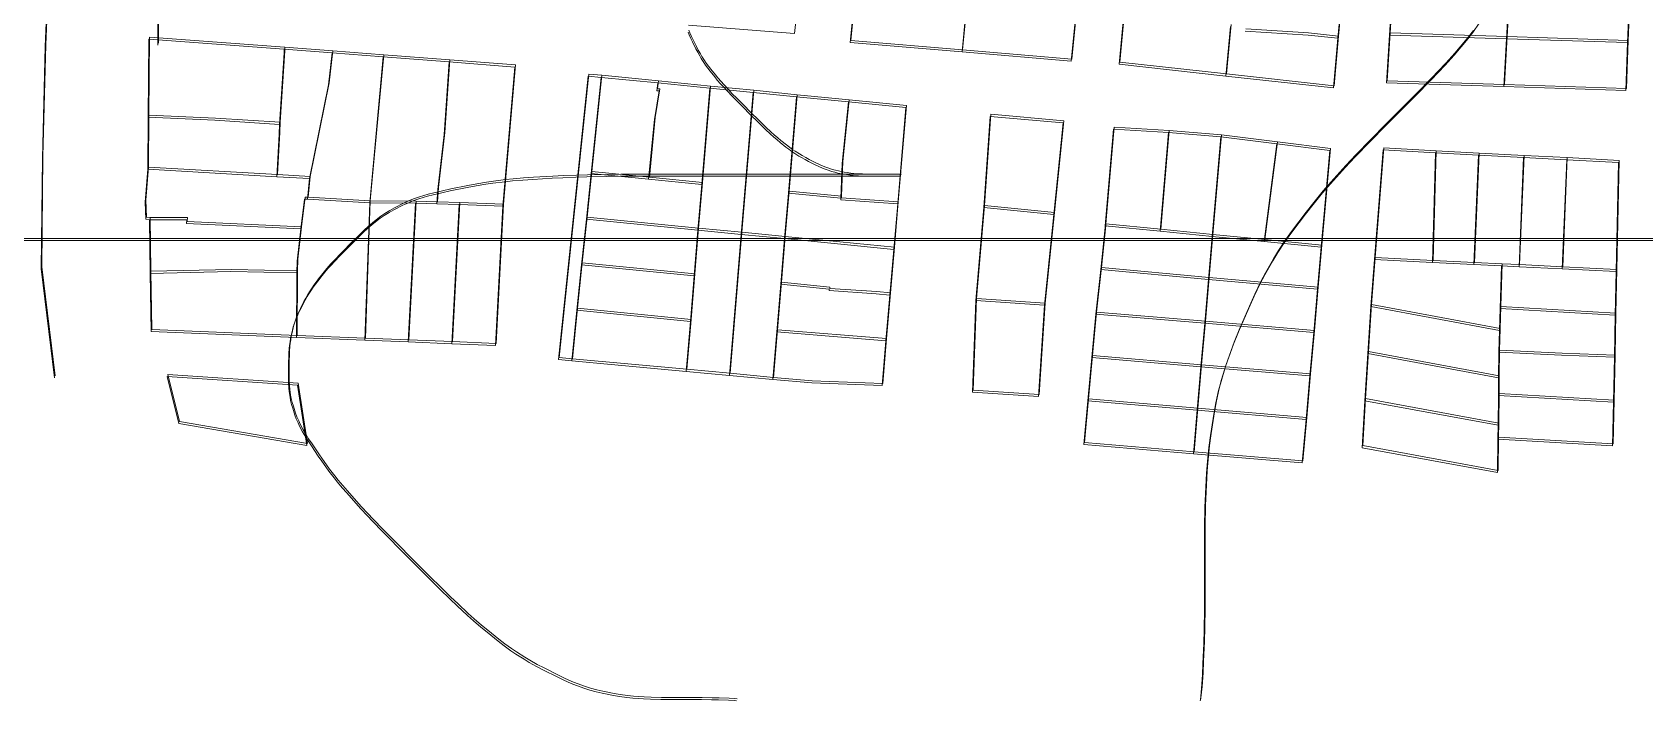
# Model space of a CAD drawing. Header units: metres. Extents: x -1097 to 1588, y -673 to 884.
# Drawn here: x 467.8 to 837.5, y -21.3 to 131.9 of the extents above; entities that cross this region are included whole.
import ezdxf

# ---------------------------------------------------------------- set-up
doc = ezdxf.new("R2010")
doc.units = ezdxf.units.M
for name, color, linetype, lineweight, plot in [('MUROS', 7, 'Continuous', 0, False), ('TERRENO', 188, 'Continuous', 0, False), ('VISTA LEJOS', 7, 'Continuous', 0, False)]:
    doc.layers.add(name, color=color, linetype=linetype, lineweight=lineweight, plot=plot)

msp = doc.modelspace()

# ---------------------------------------------------------------- linework, layer by layer
at = {"layer": 'MUROS'}
for points in [[(33.52, 763.48), (1528.87, 763.48), (1528.87, 84.2), (33.52, 84.2)], [(33.67, 763.95), (1529.02, 763.95), (1529.02, 84.67), (33.67, 84.67)]]:
    msp.add_lwpolyline(points, close=True, dxfattribs=at)
at = {"layer": 'TERRENO'}
for points in [[(496.56, 138.76), (496.56, 128.93), (496.56, 128.93), (496.56, 128.93), (496.56, 128.93), (496.56, 128.96), (496.56, 129), (496.56, 129.09), (496.56, 129.16), (496.56, 129.27), (496.56, 129.4), (496.56, 129.65), (496.56, 129.81), (496.56, 130.01), (496.56, 130.19), (496.56, 130.54), (496.56, 130.78), (496.56, 131.15), (496.56, 131.54), (496.56, 132.31)], [(799.58, 134.01), (798.11, 131.85), (796.67, 130.01), (793.82, 126.64), (791.78, 124.37), (788.5, 120.91), (785.07, 117.42), (778.07, 110.43), (774.58, 106.9), (771.13, 103.33), (768.85, 100.9), (765.48, 97.19), (763.64, 95.07), (761.48, 92.45), (759.72, 90.2), (756.61, 86.05), (755.03, 83.85), (753.39, 81.4), (752.24, 79.52), (750.42, 76.33), (749.36, 74.3), (747.97, 71.42), (746.73, 68.65), (744.4, 63.2), (743.25, 60.4), (742.13, 57.43), (741.41, 55.29), (740.37, 51.84), (739.82, 49.75), (739.22, 46.96), (738.76, 44.39), (737.98, 39.46), (737.6, 36.74), (737.26, 33.52), (737.06, 30.86), (736.8, 26.11), (736.68, 22.96), (736.6, 18.26), (736.57, 13.59), (736.57, 4.26), (736.55, -0.41), (736.49, -5.07), (736.41, -8.19), (736.24, -12.85), (736.11, -15.44), (735.88, -18.55), (735.63, -21.15), (735.6, -21.35)], [(618.18, 131.93), (618.42, 131.33), (618.79, 130.5), (619.18, 129.7), (619.95, 128.15), (620.37, 127.35), (620.83, 126.52), (621.18, 125.92), (621.79, 124.97), (622.17, 124.4), (622.72, 123.65), (623.25, 122.97), (624.28, 121.68), (624.87, 120.97), (625.59, 120.13), (626.2, 119.45), (627.33, 118.24), (628.09, 117.44), (629.24, 116.26), (630.4, 115.09), (632.73, 112.76), (633.9, 111.6), (635.08, 110.44), (635.88, 109.69), (637.09, 108.56), (637.77, 107.95), (638.61, 107.23), (639.32, 106.64), (640.61, 105.61), (641.3, 105.08), (642.04, 104.53), (642.61, 104.15), (643.56, 103.54), (644.16, 103.19), (644.99, 102.73), (645.79, 102.31), (647.34, 101.54), (648.14, 101.15), (648.98, 100.78), (649.57, 100.54), (650.52, 100.19), (651.09, 100.01), (651.84, 99.81), (652.52, 99.65), (653.81, 99.39), (654.52, 99.27), (655.36, 99.15), (656.04, 99.09), (657.25, 99), (658.05, 98.96), (659.23, 98.93), (660.4, 98.92), (662.73, 98.92), (663.86, 98.92), (664.89, 98.92), (665.5, 98.92), (666.28, 98.92), (666.62, 98.92), (666.88, 98.92), (666.97, 98.92), (666.97, 98.92), (666.88, 98.92), (666.62, 98.92), (666.28, 98.92), (665.5, 98.92), (664.89, 98.92), (663.86, 98.92), (662.73, 98.92), (660.4, 98.92), (659.13, 98.92), (657.66, 98.92), (656.48, 98.92), (654.41, 98.92), (653.06, 98.92), (651.07, 98.92), (649.11, 98.92), (645.22, 98.92), (643, 98.92), (640.24, 98.92), (637.85, 98.92), (633.44, 98.92), (630.45, 98.92), (625.87, 98.92), (621.23, 98.92), (611.9, 98.92), (607.24, 98.91), (602.61, 98.89), (599.54, 98.85), (594.96, 98.76), (592.43, 98.69), (589.44, 98.58), (586.97, 98.45), (582.56, 98.19), (580.3, 98.04), (577.91, 97.84), (576.19, 97.66), (573.42, 97.31), (571.76, 97.07), (569.54, 96.7), (567.51, 96.31), (563.62, 95.54), (561.67, 95.12), (559.71, 94.66), (558.4, 94.31), (556.41, 93.7), (555.3, 93.32), (553.94, 92.77), (552.8, 92.24), (550.73, 91.21), (549.64, 90.62), (548.46, 89.9), (547.58, 89.29), (546.11, 88.16), (545.2, 87.4), (543.93, 86.25), (542.73, 85.09), (540.4, 82.76), (539.24, 81.59), (538.08, 80.41), (537.33, 79.61), (536.2, 78.4), (535.59, 77.72), (534.87, 76.88), (534.28, 76.17), (533.25, 74.88), (532.72, 74.19), (532.17, 73.45), (531.79, 72.88), (531.18, 71.93), (530.83, 71.33), (530.37, 70.5), (529.95, 69.7), (529.18, 68.15), (528.79, 67.35), (528.42, 66.51), (528.18, 65.92), (527.83, 64.97), (527.65, 64.4), (527.45, 63.65), (527.29, 62.97), (527.03, 61.68), (526.91, 60.97), (526.79, 60.13), (526.73, 59.45), (526.64, 58.24), (526.6, 57.44), (526.57, 56.26), (526.56, 55.09), (526.56, 52.76), (526.58, 51.58), (526.64, 50.37), (526.72, 49.53), (526.89, 48.24), (527.03, 47.49), (527.26, 46.54), (527.51, 45.7), (528.02, 44.15), (528.33, 43.31), (528.73, 42.36), (529.1, 41.61), (529.79, 40.32), (530.27, 39.48), (531.02, 38.27), (531.79, 37.09), (533.34, 34.76), (534.17, 33.55), (535.09, 32.25), (535.8, 31.3), (537.01, 29.75), (537.78, 28.79), (538.87, 27.5), (539.93, 26.29), (542, 23.96), (543.17, 22.66), (544.61, 21.11), (545.84, 19.81), (548.09, 17.48), (549.6, 15.92), (551.91, 13.59), (554.23, 11.26), (558.9, 6.59), (561.24, 4.27), (563.6, 1.96), (565.2, 0.45), (567.61, -1.8), (568.98, -3.03), (570.65, -4.47), (572.07, -5.64), (574.66, -7.71), (576.02, -8.77), (577.52, -9.87), (578.65, -10.63), (580.56, -11.84), (581.75, -12.55), (583.42, -13.47), (585.01, -14.3), (588.12, -15.86), (589.71, -16.62), (591.38, -17.37), (592.58, -17.85), (594.48, -18.54), (595.61, -18.91), (597.11, -19.31), (598.47, -19.62), (601.06, -20.14), (602.48, -20.39), (604.15, -20.62), (605.52, -20.75), (607.94, -20.92), (609.53, -21), (611.89, -21.06), (614.23, -21.08), (618.9, -21.08), (621.23, -21.09), (623.56, -21.12), (625.12, -21.15), (627.45, -21.24), (628.75, -21.31), (629.26, -21.35)]]:
    msp.add_lwpolyline(points, dxfattribs=at)
at = {"layer": 'VISTA LEJOS'}
for points in [[(471.77, 152.78), (470.73, 128.59)], [(471.93, 153.25), (470.88, 129.06)], [(643.7, 142.2), (642.54, 131.61)], [(768.2, 141.95), (767.17, 130.54)], [(768.35, 142.42), (767.32, 131.01)], [(779.01, 131.29), (779.67, 142.26)], [(779.16, 131.76), (779.82, 142.73)], [(805.85, 130.45), (806.42, 141.42)], [(806.42, 141.42), (805.85, 130.45)], [(806, 130.92), (806.57, 141.89)], [(806.57, 141.89), (806, 130.92)], [(834.01, 140.58), (833.6, 129.58)], [(834.16, 141.05), (833.75, 130.05)], [(496.56, 138.76), (496.56, 128.93), (496.56, 128.93), (496.56, 128.93), (496.56, 128.93), (496.56, 128.96), (496.56, 129), (496.56, 129.09), (496.56, 129.16), (496.56, 129.27), (496.56, 129.4), (496.56, 129.65), (496.56, 129.81), (496.56, 130.01), (496.56, 130.19), (496.56, 130.54), (496.56, 130.78), (496.56, 131.15), (496.56, 131.54), (496.56, 132.31)], [(496.71, 139.23), (496.71, 129.39), (496.71, 129.39), (496.71, 129.39), (496.71, 129.4), (496.71, 129.43), (496.71, 129.47), (496.71, 129.56), (496.71, 129.63), (496.71, 129.74), (496.71, 129.87), (496.71, 130.12), (496.71, 130.28), (496.71, 130.48), (496.71, 130.66), (496.71, 131.01), (496.71, 131.25), (496.71, 131.62), (496.71, 132.01)], [(655.35, 129.58), (656.35, 139.54)], [(655.5, 130.05), (656.5, 140.01)], [(680.98, 127.42), (681.92, 137.39)], [(681.92, 137.39), (680.98, 127.42)], [(681.13, 127.89), (682.07, 137.86)], [(682.07, 137.86), (681.13, 127.89)], [(642.54, 131.61), (618.23, 133.51)], [(706.98, 135.26), (706.04, 125.3)], [(707.13, 135.73), (706.19, 125.77)], [(717.01, 124.61), (718.07, 136.01)], [(717.16, 125.08), (718.22, 136.48)], [(799.58, 134.01), (798.11, 131.85), (796.67, 130.01), (793.82, 126.64), (791.78, 124.37), (788.5, 120.91), (785.07, 117.42), (778.07, 110.43), (774.58, 106.9), (771.13, 103.33), (768.85, 100.9), (765.48, 97.19), (763.64, 95.07), (761.48, 92.45), (759.72, 90.2), (756.61, 86.05), (755.03, 83.85), (753.39, 81.4), (752.24, 79.52), (750.42, 76.33), (749.36, 74.3), (747.97, 71.42), (746.73, 68.65), (744.4, 63.2), (743.25, 60.4), (742.13, 57.43), (741.41, 55.29), (740.37, 51.84), (739.82, 49.75), (739.22, 46.96), (738.76, 44.39), (737.98, 39.46), (737.6, 36.74), (737.26, 33.52), (737.06, 30.86), (736.8, 26.11), (736.68, 22.96), (736.6, 18.26), (736.57, 13.59), (736.57, 4.26), (736.55, -0.41), (736.49, -5.07), (736.41, -8.19), (736.24, -12.85), (736.11, -15.44), (735.88, -18.55), (735.63, -21.15), (735.6, -21.35)], [(741.45, 121.89), (742.54, 133.26)], [(742.54, 133.26), (741.45, 121.89)], [(741.6, 122.36), (742.69, 133.73)], [(742.69, 133.73), (741.6, 122.36)], [(494.38, 112.42), (494.54, 130.33)], [(494.54, 112.89), (494.69, 130.8)], [(494.54, 130.33), (525.57, 128.01)], [(494.69, 130.8), (525.72, 128.48)], [(618.18, 131.93), (618.42, 131.33), (618.79, 130.5), (619.18, 129.7), (619.95, 128.15), (620.37, 127.35), (620.83, 126.52), (621.18, 125.92), (621.79, 124.97), (622.17, 124.4), (622.72, 123.65), (623.25, 122.97), (624.28, 121.68), (624.87, 120.97), (625.59, 120.13), (626.2, 119.45), (627.33, 118.24), (628.09, 117.44), (629.24, 116.26), (630.4, 115.09), (632.73, 112.76), (633.9, 111.6), (635.08, 110.44), (635.88, 109.69), (637.09, 108.56), (637.77, 107.95), (638.61, 107.23), (639.32, 106.64), (640.61, 105.61), (641.3, 105.08), (642.04, 104.53), (642.61, 104.15), (643.56, 103.54), (644.16, 103.19), (644.99, 102.73), (645.79, 102.31), (647.34, 101.54), (648.14, 101.15), (648.98, 100.78), (649.57, 100.54), (650.52, 100.19), (651.09, 100.01), (651.84, 99.81), (652.52, 99.65), (653.81, 99.39), (654.52, 99.27), (655.36, 99.15), (656.04, 99.09), (657.25, 99), (658.05, 98.96), (659.23, 98.93), (660.4, 98.92), (662.73, 98.92), (663.86, 98.92), (664.89, 98.92), (665.5, 98.92), (666.28, 98.92), (666.62, 98.92), (666.88, 98.92), (666.97, 98.92), (666.97, 98.92), (666.88, 98.92), (666.62, 98.92), (666.28, 98.92), (665.5, 98.92), (664.89, 98.92), (663.86, 98.92), (662.73, 98.92), (660.4, 98.92), (659.13, 98.92), (657.66, 98.92), (656.48, 98.92), (654.41, 98.92), (653.06, 98.92), (651.07, 98.92), (649.11, 98.92), (645.22, 98.92), (643, 98.92), (640.24, 98.92), (637.85, 98.92), (633.44, 98.92), (630.45, 98.92), (625.87, 98.92), (621.23, 98.92), (611.9, 98.92), (607.24, 98.91), (602.61, 98.89), (599.54, 98.85), (594.96, 98.76), (592.43, 98.69), (589.44, 98.58), (586.97, 98.45), (582.56, 98.19), (580.3, 98.04), (577.91, 97.84), (576.19, 97.66), (573.42, 97.31), (571.76, 97.07), (569.54, 96.7), (567.51, 96.31), (563.62, 95.54), (561.67, 95.12), (559.71, 94.66), (558.4, 94.31), (556.41, 93.7), (555.3, 93.32), (553.94, 92.77), (552.8, 92.24), (550.73, 91.21), (549.64, 90.62), (548.46, 89.9), (547.58, 89.29), (546.11, 88.16), (545.2, 87.4), (543.93, 86.25), (542.73, 85.09), (540.4, 82.76), (539.24, 81.59), (538.08, 80.41), (537.33, 79.61), (536.2, 78.4), (535.59, 77.72), (534.87, 76.88), (534.28, 76.17), (533.25, 74.88), (532.72, 74.19), (532.17, 73.45), (531.79, 72.88), (531.18, 71.93), (530.83, 71.33), (530.37, 70.5), (529.95, 69.7), (529.18, 68.15), (528.79, 67.35), (528.42, 66.51), (528.18, 65.92), (527.83, 64.97), (527.65, 64.4), (527.45, 63.65), (527.29, 62.97), (527.03, 61.68), (526.91, 60.97), (526.79, 60.13), (526.73, 59.45), (526.64, 58.24), (526.6, 57.44), (526.57, 56.26), (526.56, 55.09), (526.56, 52.76), (526.58, 51.58), (526.64, 50.37), (526.72, 49.53), (526.89, 48.24), (527.03, 47.49), (527.26, 46.54), (527.51, 45.7), (528.02, 44.15), (528.33, 43.31), (528.73, 42.36), (529.1, 41.61), (529.79, 40.32), (530.27, 39.48), (531.02, 38.27), (531.79, 37.09), (533.34, 34.76), (534.17, 33.55), (535.09, 32.25), (535.8, 31.3), (537.01, 29.75), (537.78, 28.79), (538.87, 27.5), (539.93, 26.29), (542, 23.96), (543.17, 22.66), (544.61, 21.11), (545.84, 19.81), (548.09, 17.48), (549.6, 15.92), (551.91, 13.59), (554.23, 11.26), (558.9, 6.59), (561.24, 4.27), (563.6, 1.96), (565.2, 0.45), (567.61, -1.8), (568.98, -3.03), (570.65, -4.47), (572.07, -5.64), (574.66, -7.71), (576.02, -8.77), (577.52, -9.87), (578.65, -10.63), (580.56, -11.84), (581.75, -12.55), (583.42, -13.47), (585.01, -14.3), (588.12, -15.86), (589.71, -16.62), (591.38, -17.37), (592.58, -17.85), (594.48, -18.54), (595.61, -18.91), (597.11, -19.31), (598.47, -19.62), (601.06, -20.14), (602.48, -20.39), (604.15, -20.62), (605.52, -20.75), (607.94, -20.92), (609.53, -21), (611.89, -21.06), (614.23, -21.08), (618.9, -21.08), (621.23, -21.09), (623.56, -21.12), (625.12, -21.15), (627.45, -21.24), (628.75, -21.31), (629.26, -21.35)], [(618.33, 132.4), (618.57, 131.8), (618.94, 130.97), (619.33, 130.17), (620.11, 128.62), (620.52, 127.82), (620.98, 126.99), (621.33, 126.39), (621.94, 125.44), (622.32, 124.87), (622.87, 124.12), (623.4, 123.44), (624.44, 122.15), (625.02, 121.44), (625.74, 120.6), (626.36, 119.92), (627.48, 118.71), (628.24, 117.91), (629.39, 116.73), (630.55, 115.56), (632.88, 113.23), (634.05, 112.07), (635.24, 110.91), (636.03, 110.16), (637.24, 109.03), (637.92, 108.42), (638.76, 107.7), (639.47, 107.11), (640.77, 106.08), (641.45, 105.55), (642.2, 105), (642.76, 104.62), (643.71, 104.01), (644.31, 103.66), (645.14, 103.2), (645.94, 102.78), (647.49, 102.01), (648.29, 101.62), (649.13, 101.25), (649.72, 101.01), (650.67, 100.66), (651.24, 100.48), (651.99, 100.28), (652.67, 100.12), (653.97, 99.86), (654.68, 99.74), (655.51, 99.62), (656.19, 99.56), (657.4, 99.47), (658.2, 99.43), (659.38, 99.4), (660.55, 99.39), (662.88, 99.39), (664.01, 99.39), (665.04, 99.39), (665.65, 99.39), (666.43, 99.39), (666.77, 99.39), (667.03, 99.39), (667.12, 99.39), (667.12, 99.39), (667.03, 99.39), (666.77, 99.39), (666.43, 99.39), (665.65, 99.39), (665.04, 99.39), (664.01, 99.39), (662.88, 99.39), (660.55, 99.39), (659.28, 99.39), (657.81, 99.39), (656.63, 99.39), (654.56, 99.39), (653.21, 99.39), (651.22, 99.39), (649.26, 99.39), (645.37, 99.39), (643.16, 99.39), (640.39, 99.39), (638, 99.39), (633.59, 99.39), (630.6, 99.39), (626.02, 99.39), (621.38, 99.39), (612.05, 99.39), (607.39, 99.38), (602.76, 99.36), (599.69, 99.32), (595.11, 99.23), (592.58, 99.16), (589.59, 99.05), (587.12, 98.92), (582.71, 98.66), (580.45, 98.51), (578.06, 98.31), (576.34, 98.13), (573.57, 97.78), (571.91, 97.54), (569.7, 97.17), (567.66, 96.78), (563.77, 96.01), (561.82, 95.59), (559.86, 95.13), (558.55, 94.78), (556.56, 94.17), (555.45, 93.79), (554.09, 93.24), (552.95, 92.71), (550.88, 91.68), (549.79, 91.09), (548.61, 90.37), (547.73, 89.76), (546.26, 88.63), (545.35, 87.87), (544.08, 86.72), (542.88, 85.56), (540.55, 83.23), (539.39, 82.06), (538.24, 80.88), (537.48, 80.08), (536.35, 78.87), (535.74, 78.19), (535.02, 77.35), (534.43, 76.64), (533.4, 75.35), (532.87, 74.66), (532.32, 73.92), (531.94, 73.35), (531.33, 72.4), (530.98, 71.8), (530.52, 70.97), (530.1, 70.17), (529.33, 68.62), (528.94, 67.82), (528.57, 66.98), (528.33, 66.39), (527.98, 65.44), (527.8, 64.87), (527.6, 64.12), (527.44, 63.44), (527.19, 62.15), (527.06, 61.43), (526.95, 60.6), (526.88, 59.92), (526.79, 58.71), (526.75, 57.91), (526.72, 56.73), (526.72, 55.56), (526.72, 53.23), (526.73, 52.05), (526.79, 50.84), (526.87, 50), (527.04, 48.71), (527.18, 47.96), (527.41, 47.01), (527.66, 46.17), (528.17, 44.62), (528.48, 43.78), (528.88, 42.83), (529.25, 42.08), (529.94, 40.78), (530.42, 39.95), (531.17, 38.74), (531.94, 37.56), (533.49, 35.23), (534.32, 34.02), (535.24, 32.72), (535.95, 31.77), (537.16, 30.22), (537.93, 29.26), (539.02, 27.97), (540.08, 26.76), (542.15, 24.43), (543.32, 23.13), (544.76, 21.57), (545.99, 20.28), (548.24, 17.95), (549.76, 16.39), (552.06, 14.06), (554.38, 11.73), (559.05, 7.06), (561.39, 4.74), (563.75, 2.43), (565.35, 0.92), (567.77, -1.33), (569.13, -2.56), (570.8, -4), (572.22, -5.17), (574.81, -7.24), (576.18, -8.3), (577.67, -9.4), (578.81, -10.16), (580.71, -11.37), (581.9, -12.08), (583.57, -13.01), (585.16, -13.83), (588.27, -15.39), (589.86, -16.15), (591.54, -16.9), (592.73, -17.38), (594.63, -18.07), (595.76, -18.44), (597.26, -18.84), (598.62, -19.15), (601.21, -19.67), (602.63, -19.92), (604.3, -20.15), (605.67, -20.28), (608.09, -20.45), (609.68, -20.53), (612.04, -20.59), (614.38, -20.61), (619.05, -20.61), (621.38, -20.62), (623.72, -20.65), (625.27, -20.69), (627.6, -20.77), (628.9, -20.84), (629.41, -20.88)], [(642.54, 131.61), (642.54, 131.61)], [(680.98, 127.42), (655.35, 129.58)], [(681.13, 127.89), (655.5, 130.05)], [(798.27, 132.32), (796.83, 130.48), (793.97, 127.11), (791.93, 124.83), (788.65, 121.38), (785.22, 117.89), (778.22, 110.9), (774.74, 107.37), (771.28, 103.8), (769, 101.37), (765.63, 97.66), (763.79, 95.54), (761.63, 92.92), (759.87, 90.67), (756.76, 86.52), (755.18, 84.32), (753.54, 81.87), (752.39, 79.99), (750.57, 76.8), (749.51, 74.77), (748.12, 71.89), (746.89, 69.12), (744.55, 63.67), (743.4, 60.87), (742.28, 57.9), (741.56, 55.76), (740.52, 52.31), (739.97, 50.22), (739.37, 47.43), (738.91, 44.86), (738.13, 39.93), (737.76, 37.21), (737.41, 33.99), (737.21, 31.33), (736.95, 26.58), (736.83, 23.43), (736.75, 18.73), (736.72, 14.06), (736.72, 4.73), (736.7, 0.06), (736.64, -4.6), (736.57, -7.72), (736.39, -12.38), (736.26, -14.97), (736.03, -18.08), (735.78, -20.68), (735.76, -20.88)], [(745.88, 132.2), (760.32, 131.29)], [(760.32, 131.29), (745.88, 132.2)], [(746.03, 132.67), (760.47, 131.76)], [(760.47, 131.76), (746.03, 132.67)], [(760.32, 131.29), (767.17, 130.54)], [(767.17, 130.54), (760.32, 131.29)], [(760.47, 131.76), (767.32, 131.01)], [(767.32, 131.01), (760.47, 131.76)], [(767.17, 130.54), (766.13, 119.14)], [(767.32, 131.01), (766.28, 119.61)], [(778.35, 120.3), (779.01, 131.29)], [(778.5, 120.77), (779.16, 131.76)], [(779.01, 131.29), (805.85, 130.45)], [(805.85, 130.45), (779.01, 131.29)], [(779.01, 131.29), (779.01, 131.29)], [(779.16, 131.76), (806, 130.92)], [(806, 130.92), (779.16, 131.76)], [(779.16, 131.76), (779.16, 131.76)], [(805.26, 119.45), (805.85, 130.45)], [(805.85, 130.45), (805.26, 119.45)], [(805.41, 119.92), (806, 130.92)], [(806, 130.92), (805.41, 119.92)], [(805.85, 130.45), (833.6, 129.58)], [(833.6, 129.58), (805.85, 130.45)], [(806, 130.92), (833.75, 130.05)], [(833.75, 130.05), (806, 130.92)], [(833.6, 129.58), (833.23, 118.58)], [(833.75, 130.05), (833.38, 119.05)], [(833.6, 129.58), (833.6, 129.58)], [(833.75, 130.05), (833.75, 130.05)], [(470.73, 128.59), (470.1, 103.06)], [(470.88, 129.06), (470.25, 103.53)], [(525.54, 127.17), (524.51, 110.8)], [(524.51, 110.8), (525.54, 127.17)], [(525.69, 127.64), (524.66, 111.27)], [(524.66, 111.27), (525.69, 127.64)], [(525.57, 128.01), (525.54, 127.17)], [(525.54, 127.17), (525.57, 128.01)], [(525.57, 128.01), (525.57, 128.01)], [(525.57, 128.01), (536.54, 127.17)], [(525.72, 128.48), (525.69, 127.64)], [(525.69, 127.64), (525.72, 128.48)], [(525.72, 128.48), (525.72, 128.48)], [(525.72, 128.48), (536.69, 127.64)], [(535.73, 119.86), (536.54, 127.17)], [(536.54, 127.17), (535.73, 119.86)], [(535.88, 120.33), (536.69, 127.64)], [(536.69, 127.64), (535.88, 120.33)], [(536.54, 127.17), (548.29, 126.26)], [(536.54, 127.17), (536.54, 127.17)], [(536.69, 127.64), (548.44, 126.73)], [(536.69, 127.64), (536.69, 127.64)], [(545.16, 92.83), (548.29, 126.26)], [(548.29, 126.26), (545.16, 92.83)], [(545.31, 93.3), (548.44, 126.73)], [(548.44, 126.73), (545.31, 93.3)], [(548.29, 126.26), (563.42, 125.11)], [(548.44, 126.73), (563.57, 125.58)], [(706.04, 125.3), (680.98, 127.42)], [(680.98, 127.42), (680.98, 127.42)], [(706.19, 125.77), (681.13, 127.89)], [(681.13, 127.89), (681.13, 127.89)], [(562.23, 108.45), (563.42, 125.11)], [(563.42, 125.11), (562.23, 108.45)], [(562.38, 108.92), (563.57, 125.58)], [(563.57, 125.58), (562.38, 108.92)], [(563.42, 125.11), (578.45, 123.95)], [(563.57, 125.58), (578.6, 124.42)], [(578.45, 123.95), (575.66, 92.07)], [(578.6, 124.42), (575.81, 92.54)], [(588.63, 57.36), (595.41, 122.33)], [(595.41, 122.33), (598.41, 122.05)], [(596.1, 99.98), (598.41, 122.05)], [(598.41, 122.05), (596.1, 99.98)], [(598.41, 122.05), (611.35, 120.77)], [(598.41, 122.05), (598.41, 122.05)], [(741.45, 121.89), (717.01, 124.61)], [(741.6, 122.36), (717.16, 125.08)], [(766.28, 119.61), (741.6, 122.36)], [(741.6, 122.36), (741.6, 122.36)], [(531.38, 98.36), (535.73, 119.86)], [(535.73, 119.86), (531.38, 98.36)], [(531.54, 98.83), (535.88, 120.33)], [(535.88, 120.33), (531.54, 98.83)], [(535.73, 119.86), (535.73, 119.86)], [(535.88, 120.33), (535.88, 120.33)], [(588.48, 56.89), (595.26, 121.86)], [(595.26, 121.86), (598.26, 121.58)], [(595.95, 99.51), (598.26, 121.58)], [(598.26, 121.58), (595.95, 99.51)], [(598.26, 121.58), (611.2, 120.3)], [(598.26, 121.58), (598.26, 121.58)], [(610.48, 111.89), (611.51, 118.48)], [(611.51, 118.48), (610.48, 111.89)], [(610.63, 112.36), (611.66, 118.95)], [(611.66, 118.95), (610.63, 112.36)], [(611.04, 118.48), (611.2, 120.3)], [(611.2, 120.3), (611.04, 118.48)], [(611.51, 118.48), (611.04, 118.48)], [(611.04, 118.48), (611.51, 118.48)], [(611.19, 118.95), (611.35, 120.77)], [(611.35, 120.77), (611.19, 118.95)], [(611.66, 118.95), (611.19, 118.95)], [(611.19, 118.95), (611.66, 118.95)], [(611.2, 120.3), (623.13, 119.11)], [(611.35, 120.77), (623.29, 119.58)], [(621.29, 97.01), (623.13, 119.11)], [(623.13, 119.11), (621.29, 97.01)], [(621.44, 97.48), (623.29, 119.58)], [(623.29, 119.58), (621.44, 97.48)], [(623.13, 119.11), (633.07, 118.14)], [(623.29, 119.58), (633.22, 118.61)], [(630.5, 86.05), (633.22, 118.61)], [(633.22, 118.61), (630.5, 86.05)], [(633.22, 118.61), (643.19, 117.61)], [(766.13, 119.14), (741.45, 121.89)], [(741.45, 121.89), (741.45, 121.89)], [(766.13, 119.14), (766.13, 119.14)], [(766.28, 119.61), (766.28, 119.61)], [(805.26, 119.45), (778.35, 120.3)], [(778.35, 120.3), (778.35, 120.3)], [(805.41, 119.92), (778.5, 120.77)], [(778.5, 120.77), (778.5, 120.77)], [(833.23, 118.58), (805.26, 119.45)], [(833.38, 119.05), (805.41, 119.92)], [(833.23, 118.58), (833.23, 118.58)], [(833.38, 119.05), (833.38, 119.05)], [(630.35, 85.58), (633.07, 118.14)], [(633.07, 118.14), (630.35, 85.58)], [(633.07, 118.14), (643.04, 117.14)], [(641.17, 95.05), (643.04, 117.14)], [(643.04, 117.14), (641.17, 95.05)], [(641.32, 95.52), (643.19, 117.61)], [(643.19, 117.61), (641.32, 95.52)], [(643.04, 117.14), (654.98, 115.95)], [(643.19, 117.61), (655.13, 116.42)], [(653.51, 101.83), (654.98, 115.95)], [(654.98, 115.95), (653.51, 101.83)], [(653.66, 102.3), (655.13, 116.42)], [(655.13, 116.42), (653.66, 102.3)], [(654.98, 115.95), (668.1, 114.67)], [(655.13, 116.42), (668.25, 115.14)], [(668.1, 114.67), (666.23, 92.58)], [(668.25, 115.14), (666.38, 93.05)], [(494.29, 100.55), (494.38, 112.42)], [(494.38, 112.42), (509.63, 111.73)], [(494.38, 112.42), (494.38, 112.42)], [(509.63, 111.73), (494.38, 112.42)], [(494.44, 101.02), (494.54, 112.89)], [(494.54, 112.89), (509.79, 112.2)], [(494.54, 112.89), (494.54, 112.89)], [(509.79, 112.2), (494.54, 112.89)], [(509.63, 111.73), (524.51, 110.8)], [(524.51, 110.8), (509.63, 111.73)], [(509.79, 112.2), (524.66, 111.27)], [(524.66, 111.27), (509.79, 112.2)], [(524.66, 111.27), (524.54, 109.02)], [(524.54, 109.02), (524.66, 111.27)], [(609.13, 98.2), (610.48, 111.89)], [(610.48, 111.89), (609.13, 98.2)], [(609.29, 98.67), (610.63, 112.36)], [(610.63, 112.36), (609.29, 98.67)], [(686.01, 91.76), (687.45, 112.64)], [(686.16, 92.23), (687.6, 113.11)], [(687.45, 112.64), (704.2, 111.17)], [(687.6, 113.11), (704.35, 111.64)], [(704.2, 111.17), (702.04, 90.14)], [(704.35, 111.64), (702.19, 90.61)], [(704.2, 111.17), (704.2, 111.17)], [(704.35, 111.64), (704.35, 111.64)], [(524.38, 108.55), (523.85, 98.8)], [(523.85, 98.8), (524.38, 108.55)], [(524.54, 109.02), (524, 99.27)], [(524, 99.27), (524.54, 109.02)], [(524.51, 110.8), (524.38, 108.55)], [(524.38, 108.55), (524.51, 110.8)], [(560.76, 95.86), (562.23, 108.45)], [(562.23, 108.45), (560.76, 95.86)], [(560.91, 96.33), (562.38, 108.92)], [(562.38, 108.92), (560.91, 96.33)], [(713.82, 87.55), (715.7, 109.67)], [(713.97, 88.02), (715.85, 110.14)], [(715.7, 109.67), (728.35, 108.95)], [(715.85, 110.14), (728.5, 109.42)], [(726.42, 86.3), (728.35, 108.95)], [(728.35, 108.95), (726.42, 86.3)], [(726.57, 86.77), (728.5, 109.42)], [(728.5, 109.42), (726.57, 86.77)], [(728.35, 108.95), (740.32, 107.92)], [(728.5, 109.42), (740.47, 108.39)], [(738.35, 85.11), (740.32, 107.92)], [(740.32, 107.92), (738.35, 85.11)], [(738.5, 85.58), (740.47, 108.39)], [(740.47, 108.39), (738.5, 85.58)], [(740.32, 107.92), (753.17, 106.33)], [(740.47, 108.39), (753.32, 106.8)], [(470.25, 103.53), (470.02, 78.14)], [(750.29, 83.92), (753.17, 106.33)], [(753.17, 106.33), (750.29, 83.92)], [(750.44, 84.39), (753.32, 106.8)], [(753.32, 106.8), (750.44, 84.39)], [(753.17, 106.33), (765.32, 104.8)], [(753.32, 106.8), (765.47, 105.27)], [(765.32, 104.8), (763.35, 82.64)], [(765.47, 105.27), (763.5, 83.11)], [(775.57, 79.8), (777.57, 104.95)], [(775.72, 80.27), (777.72, 105.42)], [(777.57, 104.95), (789.54, 104.3)], [(777.72, 105.42), (789.69, 104.77)], [(788.85, 79.14), (789.54, 104.3)], [(789.54, 104.3), (788.85, 79.14)], [(789, 79.61), (789.69, 104.77)], [(789.69, 104.77), (789, 79.61)], [(789.54, 104.3), (799.42, 103.76)], [(789.54, 104.3), (789.54, 104.3)], [(789.69, 104.77), (799.57, 104.23)], [(789.69, 104.77), (789.69, 104.77)], [(798.35, 78.67), (799.42, 103.76)], [(799.42, 103.76), (798.35, 78.67)], [(798.5, 79.14), (799.57, 104.23)], [(799.57, 104.23), (798.5, 79.14)], [(799.42, 103.76), (809.76, 103.23)], [(799.57, 104.23), (809.91, 103.7)], [(808.85, 78.64), (809.91, 103.7)], [(809.91, 103.7), (808.85, 78.64)], [(809.91, 103.7), (819.78, 103.17)], [(809.91, 103.7), (809.91, 103.7)], [(470.1, 103.06), (469.87, 77.67)], [(493.67, 92.98), (494.29, 100.55)], [(493.82, 93.45), (494.44, 101.02)], [(523.85, 98.8), (494.29, 100.55)], [(494.29, 100.55), (523.85, 98.8)], [(524, 99.27), (494.44, 101.02)], [(494.44, 101.02), (524, 99.27)], [(595, 89.55), (596.1, 99.98)], [(596.1, 99.98), (595, 89.55)], [(596.1, 99.98), (609.29, 98.67)], [(609.29, 98.67), (596.1, 99.98)], [(596.1, 99.98), (596.1, 99.98)], [(653.2, 93.86), (653.51, 101.83)], [(653.51, 101.83), (653.2, 93.86)], [(653.35, 94.33), (653.66, 102.3)], [(653.66, 102.3), (653.35, 94.33)], [(653.51, 101.83), (653.51, 101.83)], [(653.66, 102.3), (653.66, 102.3)], [(808.7, 78.17), (809.76, 103.23)], [(809.76, 103.23), (808.7, 78.17)], [(809.76, 103.23), (819.63, 102.7)], [(809.76, 103.23), (809.76, 103.23)], [(818.57, 77.67), (819.63, 102.7)], [(819.63, 102.7), (818.57, 77.67)], [(818.72, 78.14), (819.78, 103.17)], [(819.78, 103.17), (818.72, 78.14)], [(819.63, 102.7), (831.51, 102.05)], [(819.78, 103.17), (831.66, 102.52)], [(831.51, 102.05), (830.98, 77.05)], [(831.66, 102.52), (831.13, 77.52)], [(523.85, 98.8), (531.38, 98.36)], [(531.38, 98.36), (523.85, 98.8)], [(523.85, 98.8), (523.85, 98.8)], [(524, 99.27), (531.54, 98.83)], [(531.54, 98.83), (524, 99.27)], [(524, 99.27), (524, 99.27)], [(531.38, 98.36), (530.87, 93.62)], [(530.87, 93.62), (531.38, 98.36)], [(531.54, 98.83), (531.02, 94.09)], [(531.02, 94.09), (531.54, 98.83)], [(560.71, 93.03), (560.91, 96.33)], [(560.91, 96.33), (560.71, 93.03)], [(594.85, 89.08), (595.95, 99.51)], [(595.95, 99.51), (594.85, 89.08)], [(595.95, 99.51), (609.13, 98.2)], [(609.13, 98.2), (595.95, 99.51)], [(595.95, 99.51), (595.95, 99.51)], [(609.13, 98.2), (621.29, 97.01)], [(609.13, 98.2), (609.13, 98.2)], [(621.29, 97.01), (609.13, 98.2)], [(609.29, 98.67), (621.44, 97.48)], [(609.29, 98.67), (609.29, 98.67)], [(621.44, 97.48), (609.29, 98.67)], [(621.29, 97.01), (620.42, 86.55)], [(620.42, 86.55), (621.29, 97.01)], [(621.44, 97.48), (620.57, 87.02)], [(620.57, 87.02), (621.44, 97.48)], [(621.29, 97.01), (621.29, 97.01)], [(621.44, 97.48), (621.44, 97.48)], [(493.82, 89.05), (493.67, 92.98)], [(493.97, 89.52), (493.82, 93.45)], [(530.18, 93.66), (529.35, 86.83)], [(529.35, 86.83), (530.18, 93.66)], [(530.33, 94.13), (529.5, 87.3)], [(529.5, 87.3), (530.33, 94.13)], [(530.87, 93.62), (530.18, 93.66)], [(530.18, 93.66), (530.87, 93.62)], [(531.02, 94.09), (530.33, 94.13)], [(530.33, 94.13), (531.02, 94.09)], [(545.16, 92.83), (530.87, 93.62)], [(530.87, 93.62), (545.16, 92.83)], [(545.31, 93.3), (531.02, 94.09)], [(531.02, 94.09), (545.31, 93.3)], [(544.02, 61.32), (545.16, 92.83)], [(545.16, 92.83), (544.02, 61.32)], [(544.17, 61.79), (545.31, 93.3)], [(545.31, 93.3), (544.17, 61.79)], [(545.16, 92.83), (555.66, 92.72)], [(555.66, 92.72), (545.16, 92.83)], [(545.31, 93.3), (555.81, 93.19)], [(555.81, 93.19), (545.31, 93.3)], [(555.66, 92.72), (554.01, 60.92)], [(554.01, 60.92), (555.66, 92.72)], [(555.81, 93.19), (554.16, 61.39)], [(554.16, 61.39), (555.81, 93.19)], [(555.66, 92.72), (560.55, 92.56)], [(560.55, 92.56), (555.66, 92.72)], [(555.66, 92.72), (555.66, 92.72)], [(555.81, 93.19), (560.71, 93.03)], [(560.71, 93.03), (555.81, 93.19)], [(555.81, 93.19), (555.81, 93.19)], [(560.55, 92.56), (560.76, 95.86)], [(560.76, 95.86), (560.55, 92.56)], [(560.55, 92.56), (565.66, 92.4)], [(565.66, 92.4), (560.55, 92.56)], [(560.71, 93.03), (565.81, 92.87)], [(565.81, 92.87), (560.71, 93.03)], [(565.81, 92.87), (564.15, 60.99)], [(564.15, 60.99), (565.81, 92.87)], [(565.81, 92.87), (575.81, 92.54)], [(575.81, 92.54), (565.81, 92.87)], [(565.81, 92.87), (565.81, 92.87)], [(575.81, 92.54), (574.15, 60.59)], [(640.29, 84.61), (641.17, 95.05)], [(641.17, 95.05), (640.29, 84.61)], [(640.44, 85.08), (641.32, 95.52)], [(641.32, 95.52), (640.44, 85.08)], [(641.17, 95.05), (653.2, 93.86)], [(653.2, 93.86), (641.17, 95.05)], [(641.17, 95.05), (641.17, 95.05)], [(641.32, 95.52), (653.35, 94.33)], [(653.35, 94.33), (641.32, 95.52)], [(641.32, 95.52), (641.32, 95.52)], [(653.2, 93.86), (653.2, 93.51)], [(653.2, 93.51), (653.2, 93.86)], [(653.2, 93.51), (666.23, 92.58)], [(666.23, 92.58), (653.2, 93.51)], [(653.35, 94.33), (653.35, 93.98)], [(653.35, 93.98), (653.35, 94.33)], [(653.35, 93.98), (666.38, 93.05)], [(666.38, 93.05), (653.35, 93.98)], [(666.23, 92.58), (665.32, 82.14)], [(666.38, 93.05), (665.47, 82.61)], [(494.67, 88.95), (493.82, 89.05)], [(494.82, 89.42), (493.97, 89.52)], [(503.23, 88.95), (494.67, 88.95)], [(494.85, 76.64), (494.67, 88.95)], [(494.67, 88.95), (503.23, 88.95)], [(503.38, 89.42), (494.82, 89.42)], [(495, 77.11), (494.82, 89.42)], [(494.82, 89.42), (503.38, 89.42)], [(503.13, 88.05), (503.23, 88.95)], [(503.23, 88.95), (503.13, 88.05)], [(503.23, 88.95), (503.23, 88.95)], [(503.29, 88.52), (503.38, 89.42)], [(503.38, 89.42), (503.29, 88.52)], [(503.38, 89.42), (503.38, 89.42)], [(565.66, 92.4), (564, 60.52)], [(564, 60.52), (565.66, 92.4)], [(565.66, 92.4), (575.66, 92.07)], [(575.66, 92.07), (565.66, 92.4)], [(565.66, 92.4), (565.66, 92.4)], [(575.66, 92.07), (574, 60.12)], [(593.76, 78.61), (594.85, 89.08)], [(594.85, 89.08), (593.76, 78.61)], [(593.91, 79.08), (595, 89.55)], [(595, 89.55), (593.91, 79.08)], [(594.85, 89.08), (620.42, 86.55)], [(620.42, 86.55), (594.85, 89.08)], [(595, 89.55), (620.57, 87.02)], [(620.57, 87.02), (595, 89.55)], [(684.13, 70.42), (686.01, 91.76)], [(684.28, 70.89), (686.16, 92.23)], [(686.01, 91.76), (702.04, 90.14)], [(702.04, 90.14), (686.01, 91.76)], [(686.16, 92.23), (702.19, 90.61)], [(702.19, 90.61), (686.16, 92.23)], [(702.04, 90.14), (699.92, 69.36)], [(702.19, 90.61), (700.07, 69.83)], [(702.04, 90.14), (702.04, 90.14)], [(702.19, 90.61), (702.19, 90.61)], [(529.35, 86.83), (503.13, 88.05)], [(503.13, 88.05), (503.13, 88.05)], [(503.13, 88.05), (529.35, 86.83)], [(529.5, 87.3), (503.29, 88.52)], [(503.29, 88.52), (503.29, 88.52)], [(503.29, 88.52), (529.5, 87.3)], [(529.35, 86.83), (528.5, 79.4)], [(528.5, 79.4), (529.35, 86.83)], [(529.5, 87.3), (528.65, 79.87)], [(528.65, 79.87), (529.5, 87.3)], [(619.57, 76.08), (620.42, 86.55)], [(620.42, 86.55), (619.57, 76.08)], [(619.72, 76.55), (620.57, 87.02)], [(620.57, 87.02), (619.72, 76.55)], [(620.42, 86.55), (630.35, 85.58)], [(630.35, 85.58), (620.42, 86.55)], [(620.57, 87.02), (630.5, 86.05)], [(630.5, 86.05), (620.57, 87.02)], [(627.63, 53.26), (630.35, 85.58)], [(630.35, 85.58), (627.63, 53.26)], [(627.79, 53.73), (630.5, 86.05)], [(630.5, 86.05), (627.79, 53.73)], [(630.35, 85.58), (640.29, 84.61)], [(640.29, 84.61), (630.35, 85.58)], [(630.5, 86.05), (640.44, 85.08)], [(640.44, 85.08), (630.5, 86.05)], [(639.57, 74.61), (640.44, 85.08)], [(640.44, 85.08), (639.57, 74.61)], [(640.44, 85.08), (665.47, 82.61)], [(665.47, 82.61), (640.44, 85.08)], [(640.44, 85.08), (640.44, 85.08)], [(712.79, 77.55), (713.79, 87.14)], [(712.94, 78.02), (713.94, 87.61)], [(713.79, 87.14), (713.82, 87.55)], [(713.82, 87.55), (726.42, 86.3)], [(726.42, 86.3), (713.82, 87.55)], [(713.82, 87.55), (713.82, 87.55)], [(713.94, 87.61), (713.97, 88.02)], [(713.97, 88.02), (726.57, 86.77)], [(726.57, 86.77), (713.97, 88.02)], [(713.97, 88.02), (713.97, 88.02)], [(726.42, 86.3), (738.35, 85.11)], [(738.35, 85.11), (726.42, 86.3)], [(726.57, 86.77), (738.5, 85.58)], [(738.5, 85.58), (726.57, 86.77)], [(737.51, 75.26), (738.35, 85.11)], [(738.35, 85.11), (737.51, 75.26)], [(737.66, 75.73), (738.5, 85.58)], [(738.5, 85.58), (737.66, 75.73)], [(738.35, 85.11), (750.29, 83.92)], [(738.35, 85.11), (738.35, 85.11)], [(750.29, 83.92), (738.35, 85.11)], [(738.5, 85.58), (750.44, 84.39)], [(738.5, 85.58), (738.5, 85.58)], [(750.44, 84.39), (738.5, 85.58)], [(1528.87, 84.2), (33.52, 84.2)], [(1529.02, 84.67), (33.67, 84.67)], [(639.42, 74.14), (640.29, 84.61)], [(640.29, 84.61), (639.42, 74.14)], [(640.29, 84.61), (665.32, 82.14)], [(665.32, 82.14), (640.29, 84.61)], [(640.29, 84.61), (640.29, 84.61)], [(665.32, 82.14), (664.42, 71.67)], [(665.47, 82.61), (664.57, 72.14)], [(750.29, 83.92), (763.35, 82.64)], [(763.35, 82.64), (750.29, 83.92)], [(750.29, 83.92), (750.29, 83.92)], [(750.44, 84.39), (763.5, 83.11)], [(763.5, 83.11), (750.44, 84.39)], [(750.44, 84.39), (750.44, 84.39)], [(763.35, 82.64), (762.51, 72.98)], [(763.5, 83.11), (762.66, 73.45)], [(763.35, 82.64), (763.35, 82.64)], [(763.5, 83.11), (763.5, 83.11)], [(469.87, 77.67), (472.88, 52.7)], [(470.02, 78.14), (473.03, 53.17)], [(528.5, 79.4), (528.48, 76.76)], [(528.48, 76.76), (528.5, 79.4)], [(528.65, 79.87), (528.63, 77.23)], [(528.63, 77.23), (528.65, 79.87)], [(592.67, 68.17), (593.76, 78.61)], [(593.76, 78.61), (592.67, 68.17)], [(592.82, 68.64), (593.91, 79.08)], [(593.91, 79.08), (592.82, 68.64)], [(593.76, 78.61), (619.57, 76.08)], [(619.57, 76.08), (593.76, 78.61)], [(593.76, 78.61), (593.76, 78.61)], [(593.91, 79.08), (619.72, 76.55)], [(619.72, 76.55), (593.91, 79.08)], [(593.91, 79.08), (593.91, 79.08)], [(711.85, 67.77), (712.94, 78.02)], [(712.94, 78.02), (737.66, 75.73)], [(737.66, 75.73), (712.94, 78.02)], [(774.73, 69.01), (775.57, 79.8)], [(774.88, 69.48), (775.72, 80.27)], [(775.57, 79.8), (788.85, 79.14)], [(775.57, 79.8), (775.57, 79.8)], [(788.85, 79.14), (775.57, 79.8)], [(775.72, 80.27), (789, 79.61)], [(775.72, 80.27), (775.72, 80.27)], [(789, 79.61), (775.72, 80.27)], [(788.85, 79.14), (798.35, 78.67)], [(798.35, 78.67), (788.85, 79.14)], [(788.85, 79.14), (788.85, 79.14)], [(789, 79.61), (798.5, 79.14)], [(798.5, 79.14), (789, 79.61)], [(789, 79.61), (789, 79.61)], [(798.35, 78.67), (804.7, 78.36)], [(804.7, 78.36), (798.35, 78.67)], [(798.35, 78.67), (798.35, 78.67)], [(798.5, 79.14), (804.85, 78.83)], [(804.85, 78.83), (798.5, 79.14)], [(798.5, 79.14), (798.5, 79.14)], [(804.38, 68.58), (804.7, 78.36)], [(804.7, 78.36), (804.38, 68.58)], [(804.53, 69.05), (804.85, 78.83)], [(804.85, 78.83), (804.53, 69.05)], [(804.7, 78.36), (808.7, 78.17)], [(804.7, 78.36), (804.7, 78.36)], [(808.7, 78.17), (804.7, 78.36)], [(804.85, 78.83), (808.85, 78.64)], [(804.85, 78.83), (804.85, 78.83)], [(808.85, 78.64), (804.85, 78.83)], [(808.7, 78.17), (818.57, 77.67)], [(818.57, 77.67), (808.7, 78.17)], [(808.85, 78.64), (818.72, 78.14)], [(818.72, 78.14), (808.85, 78.64)], [(818.57, 77.67), (830.98, 77.05)], [(830.98, 77.05), (818.57, 77.67)], [(818.72, 78.14), (831.13, 77.52)], [(831.13, 77.52), (818.72, 78.14)], [(513.29, 77.08), (494.85, 76.64)], [(494.85, 76.64), (513.29, 77.08)], [(495.04, 63.3), (494.85, 76.64)], [(513.44, 77.55), (495, 77.11)], [(495, 77.11), (513.44, 77.55)], [(495.19, 63.77), (495, 77.11)], [(528.48, 76.76), (513.29, 77.08)], [(513.29, 77.08), (528.48, 76.76)], [(528.63, 77.23), (513.44, 77.55)], [(513.44, 77.55), (528.63, 77.23)], [(528.48, 76.76), (528.4, 61.95)], [(528.4, 61.95), (528.48, 76.76)], [(528.63, 77.23), (528.55, 62.42)], [(528.55, 62.42), (528.63, 77.23)], [(619.57, 76.08), (618.7, 65.61)], [(618.7, 65.61), (619.57, 76.08)], [(619.72, 76.55), (618.85, 66.08)], [(618.85, 66.08), (619.72, 76.55)], [(638.51, 63.26), (639.42, 74.14)], [(639.42, 74.14), (638.51, 63.26)], [(638.66, 63.73), (639.57, 74.61)], [(639.57, 74.61), (638.66, 63.73)], [(639.42, 74.14), (650.54, 73.01)], [(639.42, 74.14), (639.42, 74.14)], [(650.54, 73.01), (639.42, 74.14)], [(639.57, 74.61), (650.69, 73.48)], [(639.57, 74.61), (639.57, 74.61)], [(650.69, 73.48), (639.57, 74.61)], [(711.7, 67.3), (712.79, 77.55)], [(712.79, 77.55), (737.51, 75.26)], [(737.51, 75.26), (712.79, 77.55)], [(736.63, 65.2), (737.51, 75.26)], [(737.51, 75.26), (736.63, 65.2)], [(736.78, 65.67), (737.66, 75.73)], [(737.66, 75.73), (736.78, 65.67)], [(737.51, 75.26), (762.51, 72.98)], [(762.51, 72.98), (737.51, 75.26)], [(737.51, 75.26), (737.51, 75.26)], [(737.66, 75.73), (762.66, 73.45)], [(762.66, 73.45), (737.66, 75.73)], [(737.66, 75.73), (737.66, 75.73)], [(830.98, 77.05), (830.76, 67.05)], [(831.13, 77.52), (830.91, 67.52)], [(830.98, 77.05), (830.98, 77.05)], [(831.13, 77.52), (831.13, 77.52)], [(650.54, 73.01), (650.51, 72.7)], [(650.51, 72.7), (650.54, 73.01)], [(650.51, 72.7), (661.32, 71.98)], [(661.32, 71.98), (650.51, 72.7)], [(650.69, 73.48), (650.66, 73.17)], [(650.66, 73.17), (650.69, 73.48)], [(650.66, 73.17), (661.47, 72.45)], [(661.47, 72.45), (650.66, 73.17)], [(661.32, 71.98), (664.42, 71.67)], [(664.42, 71.67), (661.32, 71.98)], [(661.32, 71.98), (661.32, 71.98)], [(661.47, 72.45), (664.57, 72.14)], [(664.57, 72.14), (661.47, 72.45)], [(661.47, 72.45), (661.47, 72.45)], [(664.42, 71.67), (663.54, 61.2)], [(664.57, 72.14), (663.69, 61.67)], [(683.38, 49.42), (684.13, 70.42)], [(683.53, 49.89), (684.28, 70.89)], [(684.13, 70.42), (699.92, 69.36)], [(699.92, 69.36), (684.13, 70.42)], [(684.28, 70.89), (700.07, 69.83)], [(700.07, 69.83), (684.28, 70.89)], [(762.51, 72.98), (761.63, 63.08)], [(762.66, 73.45), (761.78, 63.55)], [(591.48, 56.61), (592.67, 68.17)], [(592.67, 68.17), (591.48, 56.61)], [(591.63, 57.08), (592.82, 68.64)], [(592.82, 68.64), (591.63, 57.08)], [(592.67, 68.17), (618.7, 65.61)], [(618.7, 65.61), (592.67, 68.17)], [(592.67, 68.17), (592.67, 68.17)], [(592.82, 68.64), (618.85, 66.08)], [(618.85, 66.08), (592.82, 68.64)], [(592.82, 68.64), (592.82, 68.64)], [(699.92, 69.36), (698.51, 48.39)], [(700.07, 69.83), (698.66, 48.86)], [(699.92, 69.36), (699.92, 69.36)], [(700.07, 69.83), (700.07, 69.83)], [(710.76, 57.33), (711.7, 67.3)], [(710.91, 57.8), (711.85, 67.77)], [(711.7, 67.3), (736.63, 65.2)], [(736.63, 65.2), (711.7, 67.3)], [(711.7, 67.3), (711.7, 67.3)], [(711.85, 67.77), (736.78, 65.67)], [(736.78, 65.67), (711.85, 67.77)], [(711.85, 67.77), (711.85, 67.77)], [(774.07, 58.23), (774.73, 69.01)], [(774.22, 58.7), (774.88, 69.48)], [(774.73, 69.01), (804.23, 63.55)], [(804.23, 63.55), (774.73, 69.01)], [(774.88, 69.48), (804.38, 64.02)], [(804.38, 64.02), (774.88, 69.48)], [(804.23, 63.55), (804.38, 68.58)], [(804.38, 68.58), (804.23, 63.55)], [(804.38, 64.02), (804.53, 69.05)], [(804.53, 69.05), (804.38, 64.02)], [(804.38, 68.58), (830.76, 67.05)], [(830.76, 67.05), (804.38, 68.58)], [(804.53, 69.05), (830.91, 67.52)], [(830.91, 67.52), (804.53, 69.05)], [(830.76, 67.05), (830.57, 57.39)], [(830.91, 67.52), (830.72, 57.86)], [(528.4, 61.95), (495.04, 63.3)], [(528.55, 62.42), (495.19, 63.77)], [(618.7, 65.61), (617.76, 54.17)], [(617.76, 54.17), (618.7, 65.61)], [(618.85, 66.08), (617.91, 54.64)], [(617.91, 54.64), (618.85, 66.08)], [(637.6, 52.33), (638.51, 63.26)], [(638.51, 63.26), (637.6, 52.33)], [(637.75, 52.8), (638.66, 63.73)], [(638.66, 63.73), (637.75, 52.8)], [(638.51, 63.26), (663.54, 61.2)], [(638.51, 63.26), (638.51, 63.26)], [(663.54, 61.2), (638.51, 63.26)], [(638.66, 63.73), (663.69, 61.67)], [(638.66, 63.73), (638.66, 63.73)], [(663.69, 61.67), (638.66, 63.73)], [(735.76, 55.2), (736.63, 65.2)], [(736.63, 65.2), (735.76, 55.2)], [(735.91, 55.67), (736.78, 65.67)], [(736.78, 65.67), (735.91, 55.67)], [(736.63, 65.2), (761.63, 63.08)], [(761.63, 63.08), (736.63, 65.2)], [(736.78, 65.67), (761.78, 63.55)], [(761.78, 63.55), (736.78, 65.67)], [(761.63, 63.08), (760.76, 53.11)], [(761.78, 63.55), (760.91, 53.58)], [(761.63, 63.08), (761.63, 63.08)], [(761.78, 63.55), (761.78, 63.55)], [(804.07, 58.58), (804.23, 63.55)], [(804.23, 63.55), (804.07, 58.58)], [(804.22, 59.05), (804.38, 64.02)], [(804.38, 64.02), (804.22, 59.05)], [(804.23, 63.55), (804.23, 63.55)], [(804.38, 64.02), (804.38, 64.02)], [(528.4, 61.95), (528.4, 61.95)], [(544.02, 61.32), (528.4, 61.95)], [(528.55, 62.42), (528.55, 62.42)], [(544.17, 61.79), (528.55, 62.42)], [(554.01, 60.92), (544.02, 61.32)], [(554.16, 61.39), (544.17, 61.79)], [(554.01, 60.92), (554.01, 60.92)], [(564, 60.52), (554.01, 60.92)], [(554.16, 61.39), (554.16, 61.39)], [(564.15, 60.99), (554.16, 61.39)], [(574, 60.12), (564, 60.52)], [(574.15, 60.59), (564.15, 60.99)], [(574, 60.12), (574, 60.12)], [(574.15, 60.59), (574.15, 60.59)], [(663.54, 61.2), (662.67, 50.92)], [(663.69, 61.67), (662.82, 51.39)], [(591.48, 56.61), (588.48, 56.89)], [(591.63, 57.08), (588.63, 57.36)], [(617.76, 54.17), (591.48, 56.61)], [(591.48, 56.61), (591.48, 56.61)], [(617.91, 54.64), (591.63, 57.08)], [(591.63, 57.08), (591.63, 57.08)], [(709.82, 47.39), (710.76, 57.33)], [(709.97, 47.86), (710.91, 57.8)], [(710.76, 57.33), (735.76, 55.2)], [(735.76, 55.2), (710.76, 57.33)], [(710.76, 57.33), (710.76, 57.33)], [(710.91, 57.8), (735.91, 55.67)], [(735.91, 55.67), (710.91, 57.8)], [(710.91, 57.8), (710.91, 57.8)], [(735.91, 55.67), (735.07, 45.73)], [(760.91, 53.58), (735.91, 55.67)], [(773.38, 47.45), (774.07, 58.23)], [(773.53, 47.92), (774.22, 58.7)], [(774.07, 58.23), (804.01, 52.7)], [(804.01, 52.7), (774.07, 58.23)], [(774.22, 58.7), (804.16, 53.17)], [(804.16, 53.17), (774.22, 58.7)], [(804.01, 52.7), (804.07, 58.58)], [(804.07, 58.58), (804.01, 52.7)], [(804.07, 58.58), (818.42, 57.86)], [(818.42, 57.86), (804.07, 58.58)], [(804.16, 53.17), (804.22, 59.05)], [(804.22, 59.05), (804.16, 53.17)], [(804.22, 59.05), (818.57, 58.33)], [(818.57, 58.33), (804.22, 59.05)], [(818.42, 57.86), (830.57, 57.39)], [(830.57, 57.39), (818.42, 57.86)], [(818.57, 58.33), (830.72, 57.86)], [(830.72, 57.86), (818.57, 58.33)], [(830.57, 57.39), (830.35, 47.08)], [(830.72, 57.86), (830.5, 47.55)], [(627.63, 53.26), (617.76, 54.17)], [(617.76, 54.17), (617.76, 54.17)], [(627.79, 53.73), (617.91, 54.64)], [(617.91, 54.64), (617.91, 54.64)], [(637.6, 52.33), (627.63, 53.26)], [(627.63, 53.26), (627.63, 53.26)], [(637.75, 52.8), (627.79, 53.73)], [(627.79, 53.73), (627.79, 53.73)], [(646.51, 51.51), (637.6, 52.33)], [(646.66, 51.98), (637.75, 52.8)], [(662.82, 51.39), (646.66, 51.98)], [(735.76, 55.2), (734.92, 45.26)], [(760.76, 53.11), (735.76, 55.2)], [(760.76, 53.11), (759.88, 43.14)], [(760.91, 53.58), (760.03, 43.61)], [(760.76, 53.11), (760.76, 53.11)], [(760.91, 53.58), (760.91, 53.58)], [(804.01, 52.7), (803.98, 48.61)], [(803.98, 48.61), (804.01, 52.7)], [(804.01, 52.7), (804.01, 52.7)], [(804.16, 53.17), (804.13, 49.08)], [(804.13, 49.08), (804.16, 53.17)], [(804.16, 53.17), (804.16, 53.17)], [(662.67, 50.92), (646.51, 51.51)], [(698.51, 48.39), (683.38, 49.42)], [(683.38, 49.42), (683.38, 49.42)], [(698.66, 48.86), (683.53, 49.89)], [(683.53, 49.89), (683.53, 49.89)], [(803.98, 48.61), (803.92, 41.86)], [(830.35, 47.08), (803.98, 48.61)], [(804.13, 49.08), (804.07, 42.33)], [(830.5, 47.55), (804.13, 49.08)], [(708.88, 37.42), (709.82, 47.39)], [(709.03, 37.89), (709.97, 47.86)], [(734.92, 45.26), (709.82, 47.39)], [(709.82, 47.39), (709.82, 47.39)], [(735.07, 45.73), (709.97, 47.86)], [(709.97, 47.86), (709.97, 47.86)], [(772.73, 36.67), (773.38, 47.45)], [(772.88, 37.14), (773.53, 47.92)], [(803.92, 41.86), (773.38, 47.45)], [(804.07, 42.33), (773.53, 47.92)], [(830.35, 47.08), (830.13, 37.08)], [(830.5, 47.55), (830.28, 37.55)], [(759.88, 43.14), (759.01, 33.17)], [(760.03, 43.61), (759.16, 33.64)], [(803.92, 41.86), (803.92, 41.86)], [(804.07, 42.33), (804.07, 42.33)]]:
    msp.add_lwpolyline(points, dxfattribs=at)
for points in [[(760.04, 43.61), (735.07, 45.73), (735.91, 55.67), (760.91, 53.58), (760.04, 43.61)], [(760.04, 43.61), (735.07, 45.73), (735.91, 55.67), (760.91, 53.58), (760.04, 43.61)], [(760.04, 43.61), (735.07, 45.73), (735.91, 55.67), (760.91, 53.58), (760.04, 43.61)], [(528.64, 51.03), (530.73, 37.15), (501.43, 42.2), (498.7, 52.96), (528.64, 51.03)], [(528.64, 51.03), (530.73, 37.15), (501.43, 42.2), (498.7, 52.96), (528.64, 51.03)], [(528.64, 51.03), (530.73, 37.15), (501.43, 42.2), (498.7, 52.96), (528.64, 51.03)], [(528.64, 51.03), (530.73, 37.15), (501.43, 42.2), (498.7, 52.96), (528.64, 51.03)], [(528.79, 51.5), (530.88, 37.62), (501.58, 42.67), (498.85, 53.43), (528.79, 51.5)], [(528.79, 51.5), (530.88, 37.62), (501.58, 42.67), (498.85, 53.43), (528.79, 51.5)], [(759.88, 43.14), (734.92, 45.26), (735.76, 55.2), (760.76, 53.11), (759.88, 43.14)], [(759.88, 43.14), (734.92, 45.26), (735.76, 55.2), (760.76, 53.11), (759.88, 43.14)], [(759.88, 43.14), (734.92, 45.26), (735.76, 55.2), (760.76, 53.11), (759.88, 43.14)], [(759.88, 43.14), (734.92, 45.26), (735.76, 55.2), (760.76, 53.11), (759.88, 43.14)], [(759.88, 43.14), (734.92, 45.26), (735.76, 55.2), (760.76, 53.11), (759.88, 43.14)], [(759.88, 43.14), (734.92, 45.26), (735.76, 55.2), (760.76, 53.11), (759.88, 43.14)], [(803.92, 41.86), (803.98, 48.61), (830.35, 47.08), (830.13, 37.08), (803.85, 38.61), (803.92, 41.86)], [(803.92, 41.86), (803.98, 48.61), (830.35, 47.08), (830.13, 37.08), (803.85, 38.61), (803.92, 41.86)], [(803.92, 41.86), (803.98, 48.61), (830.35, 47.08), (830.13, 37.08), (803.85, 38.61), (803.92, 41.86)], [(803.92, 41.86), (803.98, 48.61), (830.35, 47.08), (830.13, 37.08), (803.85, 38.61), (803.92, 41.86)], [(803.92, 41.86), (803.98, 48.61), (830.35, 47.08), (830.13, 37.08), (803.85, 38.61), (803.92, 41.86)], [(803.92, 41.86), (803.98, 48.61), (830.35, 47.08), (830.13, 37.08), (803.85, 38.61), (803.92, 41.86)], [(804.07, 42.33), (804.13, 49.08), (830.5, 47.55), (830.28, 37.55), (804, 39.08), (804.07, 42.33)], [(804.07, 42.33), (804.13, 49.08), (830.5, 47.55), (830.28, 37.55), (804, 39.08), (804.07, 42.33)], [(804.07, 42.33), (804.13, 49.08), (830.5, 47.55), (830.28, 37.55), (804, 39.08), (804.07, 42.33)], [(734.04, 35.3), (708.88, 37.42), (709.82, 47.39), (734.92, 45.26), (734.04, 35.3)], [(734.04, 35.3), (708.88, 37.42), (709.82, 47.39), (734.92, 45.26), (734.04, 35.3)], [(734.04, 35.3), (708.88, 37.42), (709.82, 47.39), (734.92, 45.26), (734.04, 35.3)], [(734.04, 35.3), (708.88, 37.42), (709.82, 47.39), (734.92, 45.26), (734.04, 35.3)], [(734.04, 35.3), (708.88, 37.42), (709.82, 47.39), (734.92, 45.26), (734.04, 35.3)], [(734.04, 35.3), (708.88, 37.42), (709.82, 47.39), (734.92, 45.26), (734.04, 35.3)], [(734.19, 35.76), (709.04, 37.89), (709.97, 47.86), (735.07, 45.73), (734.19, 35.76)], [(734.19, 35.76), (709.04, 37.89), (709.97, 47.86), (735.07, 45.73), (734.19, 35.76)], [(734.19, 35.76), (709.04, 37.89), (709.97, 47.86), (735.07, 45.73), (734.19, 35.76)], [(734.04, 35.3), (734.92, 45.26), (759.88, 43.14), (759.01, 33.17), (734.04, 35.3)], [(734.04, 35.3), (734.92, 45.26), (759.88, 43.14), (759.01, 33.17), (734.04, 35.3)], [(734.04, 35.3), (734.92, 45.26), (759.88, 43.14), (759.01, 33.17), (734.04, 35.3)], [(734.04, 35.3), (734.92, 45.26), (759.88, 43.14), (759.01, 33.17), (734.04, 35.3)], [(734.04, 35.3), (734.92, 45.26), (759.88, 43.14), (759.01, 33.17), (734.04, 35.3)], [(734.04, 35.3), (734.92, 45.26), (759.88, 43.14), (759.01, 33.17), (734.04, 35.3)], [(734.19, 35.76), (735.07, 45.73), (760.04, 43.61), (759.16, 33.64), (734.19, 35.76)], [(734.19, 35.76), (735.07, 45.73), (760.04, 43.61), (759.16, 33.64), (734.19, 35.76)], [(734.19, 35.76), (735.07, 45.73), (760.04, 43.61), (759.16, 33.64), (734.19, 35.76)], [(803.76, 30.95), (772.73, 36.67), (773.38, 47.45), (803.92, 41.86), (803.85, 38.61), (803.76, 30.95)], [(803.76, 30.95), (772.73, 36.67), (773.38, 47.45), (803.92, 41.86), (803.85, 38.61), (803.76, 30.95)], [(803.76, 30.95), (772.73, 36.67), (773.38, 47.45), (803.92, 41.86), (803.85, 38.61), (803.76, 30.95)], [(803.76, 30.95), (772.73, 36.67), (773.38, 47.45), (803.92, 41.86), (803.85, 38.61), (803.76, 30.95)], [(803.76, 30.95), (772.73, 36.67), (773.38, 47.45), (803.92, 41.86), (803.85, 38.61), (803.76, 30.95)], [(803.76, 30.95), (772.73, 36.67), (773.38, 47.45), (803.92, 41.86), (803.85, 38.61), (803.76, 30.95)], [(803.91, 31.42), (772.88, 37.14), (773.54, 47.92), (804.07, 42.33), (804, 39.08), (803.91, 31.42)], [(803.91, 31.42), (772.88, 37.14), (773.54, 47.92), (804.07, 42.33), (804, 39.08), (803.91, 31.42)], [(803.91, 31.42), (772.88, 37.14), (773.54, 47.92), (804.07, 42.33), (804, 39.08), (803.91, 31.42)]]:
    msp.add_lwpolyline(points, close=True, dxfattribs=at)

doc.saveas('drawing.dxf')
